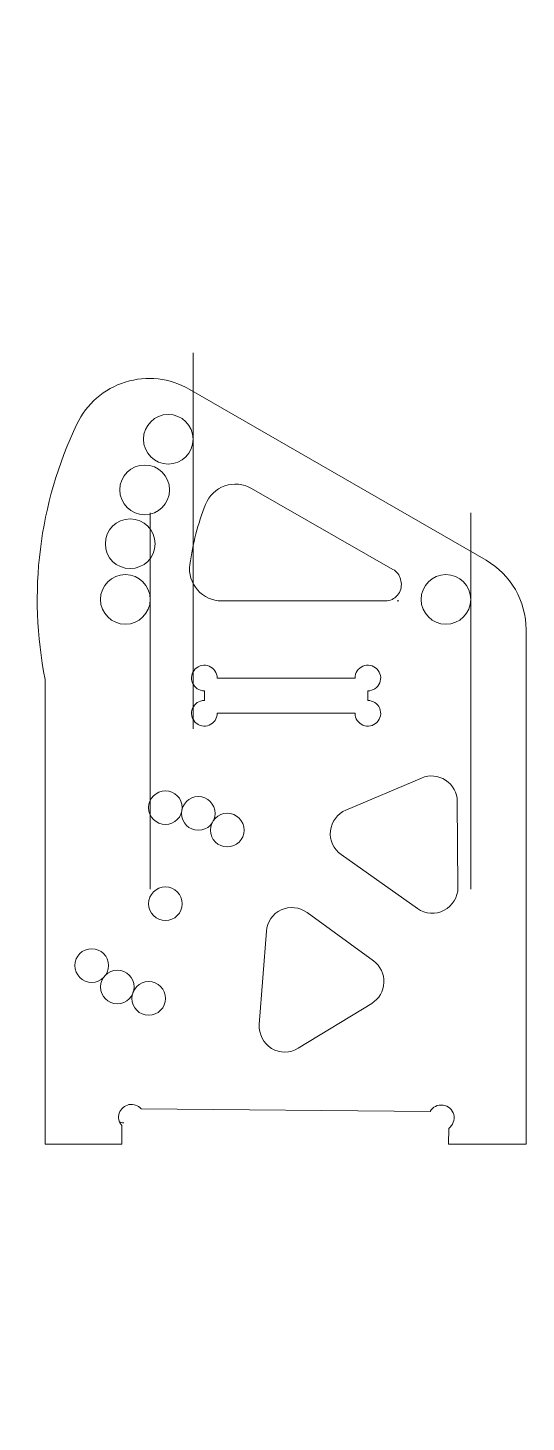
# Model space of a CAD drawing. Header units: millimetres. Extents: x -15.8 to 15.2, y -41.3 to 45.8.
import ezdxf

# ---------------------------------------------------------------- set-up
doc = ezdxf.new("R2010")
doc.units = ezdxf.units.MM
doc.header["$MEASUREMENT"] = 0

msp = doc.modelspace()

# ---------------------------------------------------------------- linework, layer by layer
at = {"lineweight": 9}
for points, knots in [([(-5.523, 20.102), (-5.523, 20.958), (-6.2169, 21.652), (-7.073, 21.652), (-7.073, 21.652), (-7.929, 21.652), (-8.623, 20.958), (-8.623, 20.102), (-8.623, 20.102), (-8.623, 19.2459), (-7.929, 18.552), (-7.073, 18.552), (-7.073, 18.552), (-6.2169, 18.552), (-5.523, 19.2459), (-5.523, 20.1019), (-5.523, 45.7819), (-5.523, -31.258), (-5.523, 20.102)], [0, 0, 0, 0, 0.2, 0.2, 0.2, 0.2, 0.4, 0.4, 0.4, 0.4, 0.6, 0.6, 0.6, 0.6, 1, 1, 1, 1.0001, 1.0001, 1.0001, 1.0001]), ([(-8.2025, 10.102), (-8.2025, 10.958), (-8.8964, 11.652), (-9.7524, 11.652), (-9.7524, 11.652), (-10.6085, 11.652), (-11.3024, 10.958), (-11.3025, 10.102), (-11.3025, 10.102), (-11.3025, 9.2459), (-10.6085, 8.552), (-9.7525, 8.552), (-9.7525, 8.552), (-8.8964, 8.552), (-8.2025, 9.2459), (-8.2025, 10.1019), (-8.2025, 35.7819), (-8.2025, -41.258), (-8.2025, 10.102)], [0, 0, 0, 0, 0.2, 0.2, 0.2, 0.2, 0.4, 0.4, 0.4, 0.4, 0.6, 0.6, 0.6, 0.6, 1, 1, 1, 1.0001, 1.0001, 1.0001, 1.0001]), ([(11.7975, 10.102), (11.7975, 10.958), (11.1036, 11.652), (10.2476, 11.652), (10.2476, 11.652), (9.3915, 11.652), (8.6976, 10.958), (8.6975, 10.102), (8.6975, 10.102), (8.6975, 9.2459), (9.3915, 8.552), (10.2475, 8.552), (10.2475, 8.552), (11.1036, 8.552), (11.7975, 9.2459), (11.7975, 10.1019), (11.7975, 35.7819), (11.7975, -41.258), (11.7975, 10.102)], [0, 0, 0, 0, 0.2, 0.2, 0.2, 0.2, 0.4, 0.4, 0.4, 0.4, 0.6, 0.6, 0.6, 0.6, 1, 1, 1, 1.0001, 1.0001, 1.0001, 1.0001]), ([(15.2475, 5.102), (15.2475, 5.102), (15.2475, 8.2146), (15.2475, 8.2146), (15.2475, 8.2146), (15.2472, 10.0019), (14.295, 11.6521), (12.7468, 12.5452), (12.7468, 12.5452), (12.7468, 12.5452), (-5.7648, 23.2286), (-5.7648, 23.2286), (-5.7648, 23.2286), (-6.9747, 23.9257), (-8.4208, 24.0854), (-9.7537, 23.6693), (-9.7537, 23.6693), (-11.0866, 23.2531), (-12.1818, 22.3056), (-12.7801, 21.0439), (-12.7801, 21.0439), (-15.1383, 16.0801), (-15.8306, 10.4907), (-14.7525, 5.102), (-14.7525, 5.102), (-14.7525, 5.102), (-14.7525, -23.898), (-14.7525, -23.898), (-14.7525, -23.898), (-14.7525, -23.898), (-9.9789, -23.898), (-9.9789, -23.898), (-9.9789, -23.898), (-9.9789, -23.898), (-9.9789, -22.7491), (-9.9789, -22.7491), (-9.9789, -22.7491), (-10.1661, -22.5329), (-10.2236, -22.2333), (-10.1299, -21.9632), (-10.1299, -21.9632), (-10.0361, -21.6931), (-9.8054, -21.4936), (-9.5246, -21.4398), (-9.5246, -21.4398), (-9.2438, -21.386), (-8.9561, -21.4855), (-8.7692, -21.7019), (-8.7692, -21.7019), (-8.7692, -21.7019), (9.261, -21.8674), (9.261, -21.8674), (9.261, -21.8674), (9.4225, -21.5833), (9.7401, -21.4255), (10.0641, -21.4685), (10.0641, -21.4685), (10.388, -21.5114), (10.6535, -21.7465), (10.7354, -22.0629), (10.7354, -22.0629), (10.8172, -22.3792), (10.6812, -22.7265), (10.4188, -22.9212), (10.4188, -22.9212), (10.4188, -22.9212), (10.4098, -23.898), (10.4098, -23.898), (10.4098, -23.898), (10.4098, -23.898), (15.2475, -23.898), (15.2475, -23.898), (15.2475, -23.898), (15.2475, -23.898), (15.2475, 5.102), (15.2475, 5.102)], [0, 0, 0, 0, 0.05, 0.05, 0.05, 0.05, 0.1, 0.1, 0.1, 0.1, 0.15, 0.15, 0.15, 0.15, 0.2, 0.2, 0.2, 0.2, 0.25, 0.25, 0.25, 0.25, 0.3, 0.3, 0.3, 0.3, 0.35, 0.35, 0.35, 0.35, 0.4, 0.4, 0.4, 0.4, 0.45, 0.45, 0.45, 0.45, 0.5, 0.5, 0.5, 0.5, 0.55, 0.55, 0.55, 0.55, 0.6, 0.6, 0.6, 0.6, 0.65, 0.65, 0.65, 0.65, 0.7, 0.7, 0.7, 0.7, 0.75, 0.75, 0.75, 0.75, 0.8, 0.8, 0.8, 0.8, 0.85, 0.85, 0.85, 0.85, 0.9, 0.9, 0.9, 0.9, 1, 1, 1, 1]), ([(-6.9963, 16.9424), (-6.9963, 17.7984), (-7.6903, 18.4924), (-8.5463, 18.4924), (-8.5463, 18.4924), (-9.4023, 18.4924), (-10.0963, 17.7984), (-10.0963, 16.9424), (-10.0963, 16.9424), (-10.0963, 16.0863), (-9.4024, 15.3924), (-8.5463, 15.3924), (-8.5463, 15.3924), (-7.6903, 15.3924), (-6.9963, 16.0863), (-6.9963, 16.9424)], [0, 0, 0, 0, 0.2, 0.2, 0.2, 0.2, 0.4, 0.4, 0.4, 0.4, 0.6, 0.6, 0.6, 0.6, 1, 1, 1, 1]), ([(6.9431, 11.9763), (6.9431, 11.9763), (-1.8915, 17.0361), (-1.8915, 17.0361), (-1.8915, 17.0361), (-2.3956, 17.3243), (-3, 17.3793), (-3.5479, 17.1869), (-3.5479, 17.1869), (-4.0957, 16.9945), (-4.5318, 16.5768), (-4.7451, 16.0367), (-4.7451, 16.0367), (-5.2233, 14.8285), (-5.5537, 13.5672), (-5.7292, 12.2797), (-5.7292, 12.2797), (-5.8068, 11.7069), (-5.633, 11.1286), (-5.2526, 10.6936), (-5.2526, 10.6936), (-4.8721, 10.2585), (-4.3255, 10.0091), (-3.7476, 10.0096), (-3.7476, 10.0096), (-3.7476, 10.0096), (6.4658, 10.0096), (6.4658, 10.0096), (6.4658, 10.0096), (6.7575, 10.0098), (7.0345, 10.1373), (7.2244, 10.3586), (7.2244, 10.3586), (7.4143, 10.5799), (7.4985, 10.8714), (7.4545, 11.1597), (7.4545, 11.1597), (7.4449, 11.2231), (7.4323, 11.286), (7.417, 11.3483), (7.417, 11.3483), (7.3514, 11.6136), (7.1803, 11.8405), (6.9431, 11.9763)], [0, 0, 0, 0, 0.0833333, 0.0833333, 0.0833333, 0.0833333, 0.1666667, 0.1666667, 0.1666667, 0.1666667, 0.25, 0.25, 0.25, 0.25, 0.3333333, 0.3333333, 0.3333333, 0.3333333, 0.4166667, 0.4166667, 0.4166667, 0.4166667, 0.5, 0.5, 0.5, 0.5, 0.5833333, 0.5833333, 0.5833333, 0.5833333, 0.6666667, 0.6666667, 0.6666667, 0.6666667, 0.75, 0.75, 0.75, 0.75, 0.8333333, 0.8333333, 0.8333333, 0.8333333, 1, 1, 1, 1]), ([(-7.8986, 13.5749), (-7.8986, 14.431), (-8.5926, 15.1249), (-9.4486, 15.1249), (-9.4486, 15.1249), (-10.3046, 15.1249), (-10.9986, 14.431), (-10.9986, 13.5749), (-10.9986, 13.5749), (-10.9986, 12.7189), (-10.3047, 12.0249), (-9.4486, 12.0249), (-9.4486, 12.0249), (-8.5926, 12.0249), (-7.8986, 12.7189), (-7.8986, 13.5749)], [0, 0, 0, 0, 0.2, 0.2, 0.2, 0.2, 0.4, 0.4, 0.4, 0.4, 0.6, 0.6, 0.6, 0.6, 1, 1, 1, 1]), ([(-4.8241, 3.7939), (-4.8241, 3.7939), (-4.8241, 4.3939), (-4.8241, 4.3939), (-4.8241, 4.3939), (-5.1479, 4.3937), (-5.4399, 4.5886), (-5.564, 4.8876), (-5.564, 4.8876), (-5.6881, 5.1867), (-5.6198, 5.531), (-5.391, 5.7601), (-5.391, 5.7601), (-5.1622, 5.9892), (-4.8179, 6.0579), (-4.5187, 5.9342), (-4.5187, 5.9342), (-4.2195, 5.8105), (-4.0243, 5.5177), (-4.0241, 5.1939), (-4.0241, 5.1939), (-4.0241, 5.1939), (4.5759, 5.1939), (4.5759, 5.1939), (4.5759, 5.1939), (4.5757, 5.5177), (4.7706, 5.8097), (5.0696, 5.9338), (5.0696, 5.9338), (5.3687, 6.0579), (5.713, 5.9896), (5.9421, 5.7608), (5.9421, 5.7608), (6.1712, 5.532), (6.2399, 5.1878), (6.1162, 4.8886), (6.1162, 4.8886), (5.9925, 4.5893), (5.6997, 4.3941), (5.3759, 4.3939), (5.3759, 4.3939), (5.3759, 4.3939), (5.3759, 3.7939), (5.3759, 3.7939), (5.3759, 3.7939), (5.6997, 3.7941), (5.9917, 3.5993), (6.1158, 3.3002), (6.1158, 3.3002), (6.2399, 3.0012), (6.1716, 2.6568), (5.9428, 2.4277), (5.9428, 2.4277), (5.714, 2.1986), (5.3698, 2.1299), (5.0706, 2.2537), (5.0706, 2.2537), (4.7713, 2.3774), (4.5761, 2.6701), (4.5759, 2.9939), (4.5759, 2.9939), (4.5759, 2.9939), (-4.0241, 2.9939), (-4.0241, 2.9939), (-4.0241, 2.9939), (-4.0239, 2.6701), (-4.2187, 2.3781), (-4.5178, 2.254), (-4.5178, 2.254), (-4.8168, 2.1299), (-5.1612, 2.1982), (-5.3903, 2.427), (-5.3903, 2.427), (-5.6194, 2.6558), (-5.6881, 3.0001), (-5.5643, 3.2993), (-5.5643, 3.2993), (-5.4406, 3.5985), (-5.1479, 3.7937), (-4.8241, 3.7939)], [0, 0, 0, 0, 0.047619, 0.047619, 0.047619, 0.047619, 0.0952381, 0.0952381, 0.0952381, 0.0952381, 0.1428571, 0.1428571, 0.1428571, 0.1428571, 0.1904762, 0.1904762, 0.1904762, 0.1904762, 0.2380952, 0.2380952, 0.2380952, 0.2380952, 0.2857143, 0.2857143, 0.2857143, 0.2857143, 0.3333333, 0.3333333, 0.3333333, 0.3333333, 0.3809524, 0.3809524, 0.3809524, 0.3809524, 0.4285714, 0.4285714, 0.4285714, 0.4285714, 0.4761905, 0.4761905, 0.4761905, 0.4761905, 0.5238095, 0.5238095, 0.5238095, 0.5238095, 0.5714286, 0.5714286, 0.5714286, 0.5714286, 0.6190476, 0.6190476, 0.6190476, 0.6190476, 0.6666667, 0.6666667, 0.6666667, 0.6666667, 0.7142857, 0.7142857, 0.7142857, 0.7142857, 0.7619048, 0.7619048, 0.7619048, 0.7619048, 0.8095238, 0.8095238, 0.8095238, 0.8095238, 0.8571429, 0.8571429, 0.8571429, 0.8571429, 0.9047619, 0.9047619, 0.9047619, 0.9047619, 1, 1, 1, 1]), ([(10.9938, -7.879), (10.9938, -7.879), (10.9535, -2.509), (10.9535, -2.509), (10.9535, -2.509), (10.9488, -1.9741), (10.6773, -1.4769), (10.2299, -1.1837), (10.2299, -1.1837), (9.7825, -0.8905), (9.2224, -0.8383), (8.7301, -1.0475), (8.7301, -1.0475), (8.7301, -1.0475), (4.0089, -3.0452), (4.0089, -3.0452), (4.0089, -3.0452), (3.4742, -3.2727), (3.1047, -3.772), (3.0433, -4.3498), (3.0433, -4.3498), (2.9818, -4.9276), (3.2328, -5.4896), (3.7076, -5.8244), (3.7076, -5.8244), (3.7076, -5.8244), (8.4691, -9.1967), (8.4691, -9.1967), (8.4691, -9.1967), (8.9604, -9.5429), (9.6043, -9.585), (10.1365, -9.3056), (10.1365, -9.3056), (10.6687, -9.0262), (10.9997, -8.4801), (10.9938, -7.879)], [0, 0, 0, 0, 0.1, 0.1, 0.1, 0.1, 0.2, 0.2, 0.2, 0.2, 0.3, 0.3, 0.3, 0.3, 0.4, 0.4, 0.4, 0.4, 0.5, 0.5, 0.5, 0.5, 0.6, 0.6, 0.6, 0.6, 0.7, 0.7, 0.7, 0.7, 0.8, 0.8, 0.8, 0.8, 1, 1, 1, 1]), ([(-6.2025, -2.898), (-6.2025, -2.3181), (-6.6726, -1.848), (-7.2524, -1.848), (-7.2524, -1.848), (-7.8323, -1.848), (-8.3024, -2.3181), (-8.3025, -2.898), (-8.3025, -2.898), (-8.3025, -3.4779), (-7.8324, -3.948), (-7.2525, -3.948), (-7.2525, -3.948), (-6.6726, -3.948), (-6.2025, -3.4779), (-6.2025, -2.898)], [0, 0, 0, 0, 0.2, 0.2, 0.2, 0.2, 0.4, 0.4, 0.4, 0.4, 0.6, 0.6, 0.6, 0.6, 1, 1, 1, 1]), ([(-4.1503, -3.2599), (-4.1503, -2.68), (-4.6204, -2.2099), (-5.2003, -2.2099), (-5.2003, -2.2099), (-5.7802, -2.2099), (-6.2503, -2.68), (-6.2503, -3.2599), (-6.2503, -3.2599), (-6.2503, -3.8398), (-5.7802, -4.3099), (-5.2003, -4.3099), (-5.2003, -4.3099), (-4.6204, -4.3099), (-4.1503, -3.8398), (-4.1503, -3.2599)], [0, 0, 0, 0, 0.2, 0.2, 0.2, 0.2, 0.4, 0.4, 0.4, 0.4, 0.6, 0.6, 0.6, 0.6, 1, 1, 1, 1]), ([(-2.3457, -4.3018), (-2.3457, -3.7219), (-2.8158, -3.2518), (-3.3957, -3.2518), (-3.3957, -3.2518), (-3.9756, -3.2518), (-4.4457, -3.7219), (-4.4457, -4.3018), (-4.4457, -4.3018), (-4.4457, -4.8817), (-3.9756, -5.3518), (-3.3957, -5.3518), (-3.3957, -5.3518), (-2.8158, -5.3518), (-2.3457, -4.8817), (-2.3457, -4.3018)], [0, 0, 0, 0, 0.2, 0.2, 0.2, 0.2, 0.4, 0.4, 0.4, 0.4, 0.6, 0.6, 0.6, 0.6, 1, 1, 1, 1]), ([(-6.2025, -8.898), (-6.2025, -8.3181), (-6.6726, -7.848), (-7.2524, -7.848), (-7.2524, -7.848), (-7.8323, -7.848), (-8.3024, -8.3181), (-8.3025, -8.898), (-8.3025, -8.898), (-8.3025, -9.4779), (-7.8324, -9.948), (-7.2525, -9.948), (-7.2525, -9.948), (-6.6726, -9.948), (-6.2025, -9.4779), (-6.2025, -8.898)], [0, 0, 0, 0, 0.2, 0.2, 0.2, 0.2, 0.4, 0.4, 0.4, 0.4, 0.6, 0.6, 0.6, 0.6, 1, 1, 1, 1]), ([(5.7245, -12.4632), (6.1566, -12.7769), (6.4034, -13.2856), (6.3826, -13.8191), (6.3826, -13.8191), (6.3618, -14.3526), (6.0721, -14.8428), (5.6169, -15.1219), (5.6169, -15.1219), (5.6169, -15.1219), (1.0347, -17.9221), (1.0347, -17.9221), (1.0347, -17.9221), (0.5238, -18.236), (-0.1198, -18.2375), (-0.6321, -17.926), (-0.6321, -17.926), (-1.1445, -17.6145), (-1.4387, -17.0347), (-1.3951, -16.4367), (-1.3951, -16.4367), (-1.3951, -16.4367), (-0.9569, -10.6185), (-0.9569, -10.6185), (-0.9569, -10.6185), (-0.9145, -10.0403), (-0.5623, -9.5304), (-0.0366, -9.286), (-0.0366, -9.286), (0.4891, -9.0416), (1.1112, -9.105), (1.5805, -9.4453), (1.5805, -9.4453), (1.5805, -9.4453), (5.7245, -12.4632), (5.7245, -12.4632)], [0, 0, 0, 0, 0.1, 0.1, 0.1, 0.1, 0.2, 0.2, 0.2, 0.2, 0.3, 0.3, 0.3, 0.3, 0.4, 0.4, 0.4, 0.4, 0.5, 0.5, 0.5, 0.5, 0.6, 0.6, 0.6, 0.6, 0.7, 0.7, 0.7, 0.7, 0.8, 0.8, 0.8, 0.8, 1, 1, 1, 1]), ([(-10.7987, -12.7548), (-10.7987, -12.1749), (-11.2688, -11.7048), (-11.8487, -11.7048), (-11.8487, -11.7048), (-12.4286, -11.7048), (-12.8987, -12.1749), (-12.8987, -12.7548), (-12.8987, -12.7548), (-12.8987, -13.3347), (-12.4286, -13.8048), (-11.8487, -13.8048), (-11.8487, -13.8048), (-11.2688, -13.8048), (-10.7987, -13.3347), (-10.7987, -12.7548)], [0, 0, 0, 0, 0.2, 0.2, 0.2, 0.2, 0.4, 0.4, 0.4, 0.4, 0.6, 0.6, 0.6, 0.6, 1, 1, 1, 1]), ([(-9.2025, -14.0942), (-9.2025, -13.5143), (-9.6726, -13.0442), (-10.2524, -13.0442), (-10.2524, -13.0442), (-10.8323, -13.0442), (-11.3024, -13.5143), (-11.3025, -14.0942), (-11.3025, -14.0942), (-11.3025, -14.6741), (-10.8324, -15.1442), (-10.2525, -15.1442), (-10.2525, -15.1442), (-9.6726, -15.1442), (-9.2025, -14.6741), (-9.2025, -14.0942)], [0, 0, 0, 0, 0.2, 0.2, 0.2, 0.2, 0.4, 0.4, 0.4, 0.4, 0.6, 0.6, 0.6, 0.6, 1, 1, 1, 1]), ([(-7.2443, -14.8069), (-7.2443, -14.227), (-7.7144, -13.7569), (-8.2943, -13.7569), (-8.2943, -13.7569), (-8.8742, -13.7569), (-9.3443, -14.227), (-9.3443, -14.8069), (-9.3443, -14.8069), (-9.3443, -15.3868), (-8.8742, -15.8569), (-8.2943, -15.8569), (-8.2943, -15.8569), (-7.7144, -15.8569), (-7.2443, -15.3868), (-7.2443, -14.8069)], [0, 0, 0, 0, 0.2, 0.2, 0.2, 0.2, 0.4, 0.4, 0.4, 0.4, 0.6, 0.6, 0.6, 0.6, 1, 1, 1, 1])]:
    msp.add_open_spline(points, degree=3, knots=knots, dxfattribs=at)
for points in [[(7.206, 10.0096), (7.206, 10.0096), (7.3059, 10.0096), (7.3059, 10.0096)], [(-10.1291, -22.4905), (-10.0458, -22.5462), (-9.9477, -22.5756), (-9.8475, -22.5748)]]:
    msp.add_open_spline(points, degree=3, dxfattribs=at)

doc.saveas('drawing.dxf')
